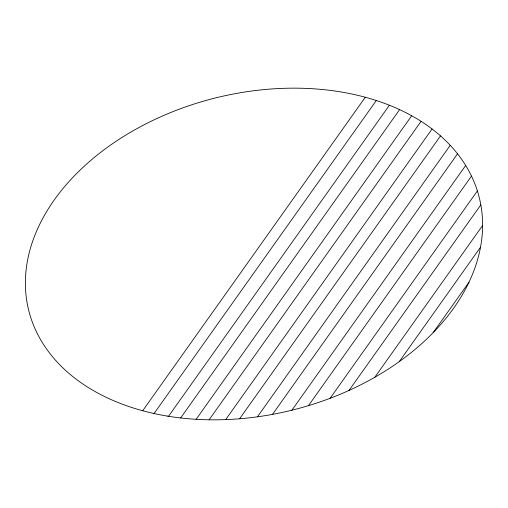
<?xml version="1.0" encoding="UTF-8"?>
<svg xmlns="http://www.w3.org/2000/svg" width="508" height="508" viewBox="0 0 508 508"><rect width="100%" height="100%" fill="white"/><g stroke="black" fill="none" stroke-linecap="round" stroke-linejoin="round"><path stroke-width="0.76" d="M142.684 410.743L365.303 97.244M153.867 413.779L376.314 100.521M168.523 416.281L389.395 105.239M180.664 417.957L399.605 109.633M196.139 419.303L411.69 115.754M209.125 419.792L421.069 121.329M225.685 419.608L432.06 128.988M239.617 418.77L440.5 135.884M257.435 416.814L450.228 145.313M272.498 414.382L457.537 153.81M291.903 410.197L465.684 165.468M308.464 405.651L471.488 176.079M330.13 398.278L477.38 190.919M349.047 390.411L480.822 204.845M374.828 377.254L482.6 225.482M399.263 361.613L480.524 247.18M433.184 332.619L468.967 282.238M167.176 416.065A232.226 160.731 -14.1 0 0 480.549 203.397A232.226 160.731 -14.1 0 0 114.262 142.519A232.226 160.731 -14.1 0 0 167.176 416.065"/></g></svg>
